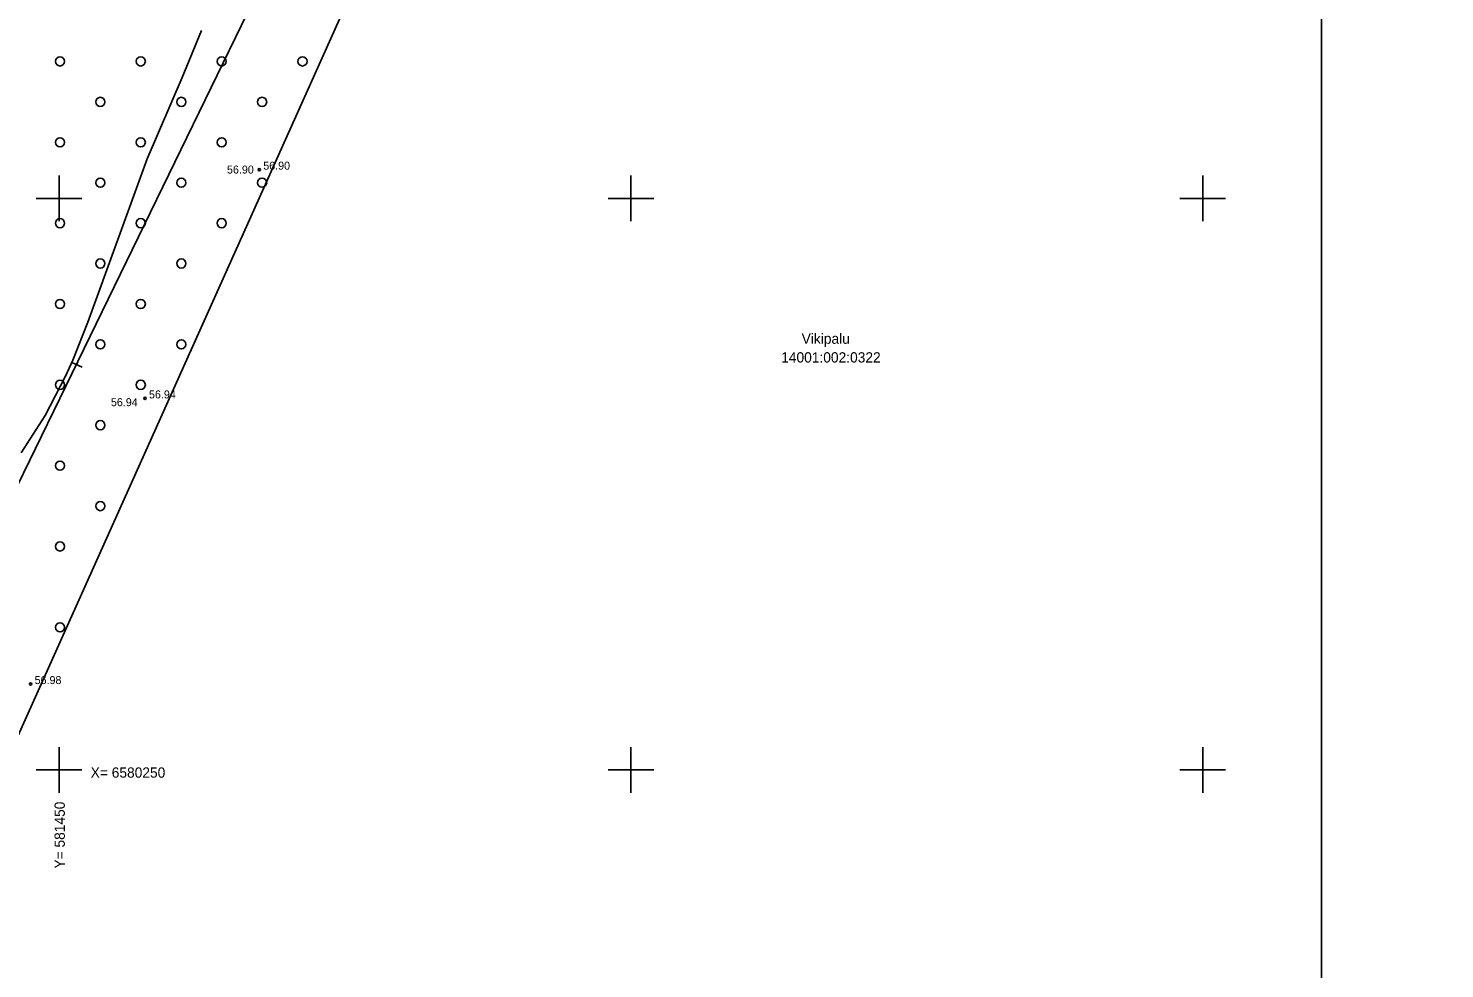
# Model space of a CAD drawing. Extents: x 579964 to 581887, y 6578034 to 6583035.
# Drawn here: x 581447.3 to 581571.2, y 6580232.6 to 6580314.9 of the extents above; entities that cross this region are included whole.
import ezdxf

# ---------------------------------------------------------------- set-up
doc = ezdxf.new("R2010")
doc.units = 0
for name, color, linetype in [('HALJASTUS', 7, 'Continuous'), ('HORISONTAAL-EH2000', 7, 'Continuous'), ('KORGUS-EH2000', 7, 'Continuous'), ('MOOTKORG-EH2000', 7, 'Continuous'), ('MOOTMPUNKT', 7, 'Continuous'), ('MOOTPIIR', 7, 'Continuous'), ('PIIR', 7, 'Continuous'), ('VORK', 7, 'Continuous'), ('VORMISTUS', 7, 'Continuous')]:
    doc.layers.add(name, color=color, linetype=linetype)

msp = doc.modelspace()

# ---------------------------------------------------------------- linework, layer by layer
at = {"layer": 'HALJASTUS'}
for centre in [(581450.07, 6580311.98), (581457.14, 6580311.98), (581464.21, 6580311.98), (581471.28, 6580311.98), (581453.6, 6580308.44), (581460.68, 6580308.44), (581467.75, 6580308.44), (581450.07, 6580304.9), (581457.14, 6580304.9), (581464.21, 6580304.9), (581453.6, 6580301.37), (581460.68, 6580301.37), (581467.75, 6580301.37), (581450.07, 6580297.83), (581457.14, 6580297.83), (581464.21, 6580297.83), (581453.6, 6580294.3), (581460.68, 6580294.3), (581450.07, 6580290.76), (581457.14, 6580290.76), (581453.6, 6580287.23), (581460.68, 6580287.23), (581450.07, 6580283.69), (581457.14, 6580283.69), (581453.6, 6580280.16), (581450.07, 6580276.62), (581453.6, 6580273.08), (581450.07, 6580269.55), (581450.07, 6580262.48)]:
    msp.add_circle(centre, 0.4, dxfattribs=at)
at = {"layer": 'HORISONTAAL-EH2000'}
msp.add_line((581452.02, 6580285.23), (581451.11, 6580285.64), dxfattribs=at)
msp.add_lwpolyline([(581446.69, 6580277.75), (581448.77, 6580281), (581450.57, 6580284.46), (581451.21, 6580285.86), (581452.52, 6580289.16), (581457.69, 6580303.45), (581460.77, 6580310.58), (581462.46, 6580314.7)], dxfattribs=at)
at = {"layer": 'KORGUS-EH2000'}
for centre in [(581467.5, 6580302.51), (581457.51, 6580282.5), (581447.51, 6580257.51)]:
    msp.add_circle(centre, 0.1, dxfattribs=at)
at = {"layer": 'MOOTMPUNKT'}
for centre in [(581467.5, 6580302.51), (581457.51, 6580282.5), (581447.51, 6580257.51)]:
    msp.add_circle(centre, 0.1, dxfattribs=at)
at = {"layer": 'MOOTPIIR'}
msp.add_lwpolyline([(581437.59, 6580233.39), (581490.44, 6580351.19), (581439.95, 6580387.19)], dxfattribs=at)
at = {"layer": 'PIIR'}
for points in [[(581488.83, 6580137.67), (581414.31, 6580208.9), (581415.61, 6580211.73), (581482.37, 6580348.93), (581525.01, 6580436.59), (581463.21, 6580542.3), (581564.29, 6580660.44), (581737.65, 6580487.31), (581801.95, 6580422.22), (581886.93, 6580326.43), (581670.19, 6580232.18), (581505.83, 6580160.78)], [(581414.31, 6580208.9), (581324.4, 6580293.33), (581326.81, 6580295.14), (581442.02, 6580381.78), (581482.37, 6580348.93), (581415.61, 6580211.73)]]:
    msp.add_lwpolyline(points, close=True, dxfattribs=at)
at = {"layer": 'VORK'}
for p, q in [((581450, 6580302), (581450, 6580298)), ((581500, 6580302), (581500, 6580298)), ((581550, 6580302), (581550, 6580298)), ((581448, 6580300), (581452, 6580300)), ((581498, 6580300), (581502, 6580300)), ((581548, 6580300), (581552, 6580300)), ((581450, 6580252), (581450, 6580248)), ((581500, 6580252), (581500, 6580248)), ((581550, 6580252), (581550, 6580248)), ((581448, 6580250), (581452, 6580250)), ((581498, 6580250), (581502, 6580250)), ((581548, 6580250), (581552, 6580250))]:
    msp.add_line(p, q, dxfattribs=at)
at = {"layer": 'VORMISTUS'}
msp.add_lwpolyline([(581260.4, 6580392.23), (581560.4, 6580392.23), (581560.4, 6580192.23), (581260.4, 6580192.23)], close=True, dxfattribs=at)

# ---------------------------------------------------------------- texts
at = {"layer": 'KORGUS-EH2000'}
for s, p in [('56.90', (581464.68, 6580302.17)), ('56.94', (581454.53, 6580281.82))]:
    msp.add_text(s, height=0.7, dxfattribs=at).set_placement(p)
at = {"layer": 'MOOTKORG-EH2000'}
for s, p in [('56.90', (581467.85, 6580302.51)), ('56.94', (581457.86, 6580282.5)), ('56.98', (581447.86, 6580257.51))]:
    msp.add_text(s, height=0.7, dxfattribs=at).set_placement(p)
at = {"layer": 'PIIR'}
for s, p in [('Vikipalu', (581514.93, 6580287.28)), ('14001:002:0322', (581513.14, 6580285.64))]:
    msp.add_text(s, height=0.9, dxfattribs=at).set_placement(p)
at = {"layer": 'VORK'}
msp.add_text('X= 6580250', height=0.9, dxfattribs=at).set_placement((581452.76, 6580249.32))
msp.add_text('Y= 581450', height=0.9, rotation=90, dxfattribs=at).set_placement((581450.5, 6580241.37))

doc.saveas('drawing.dxf')
